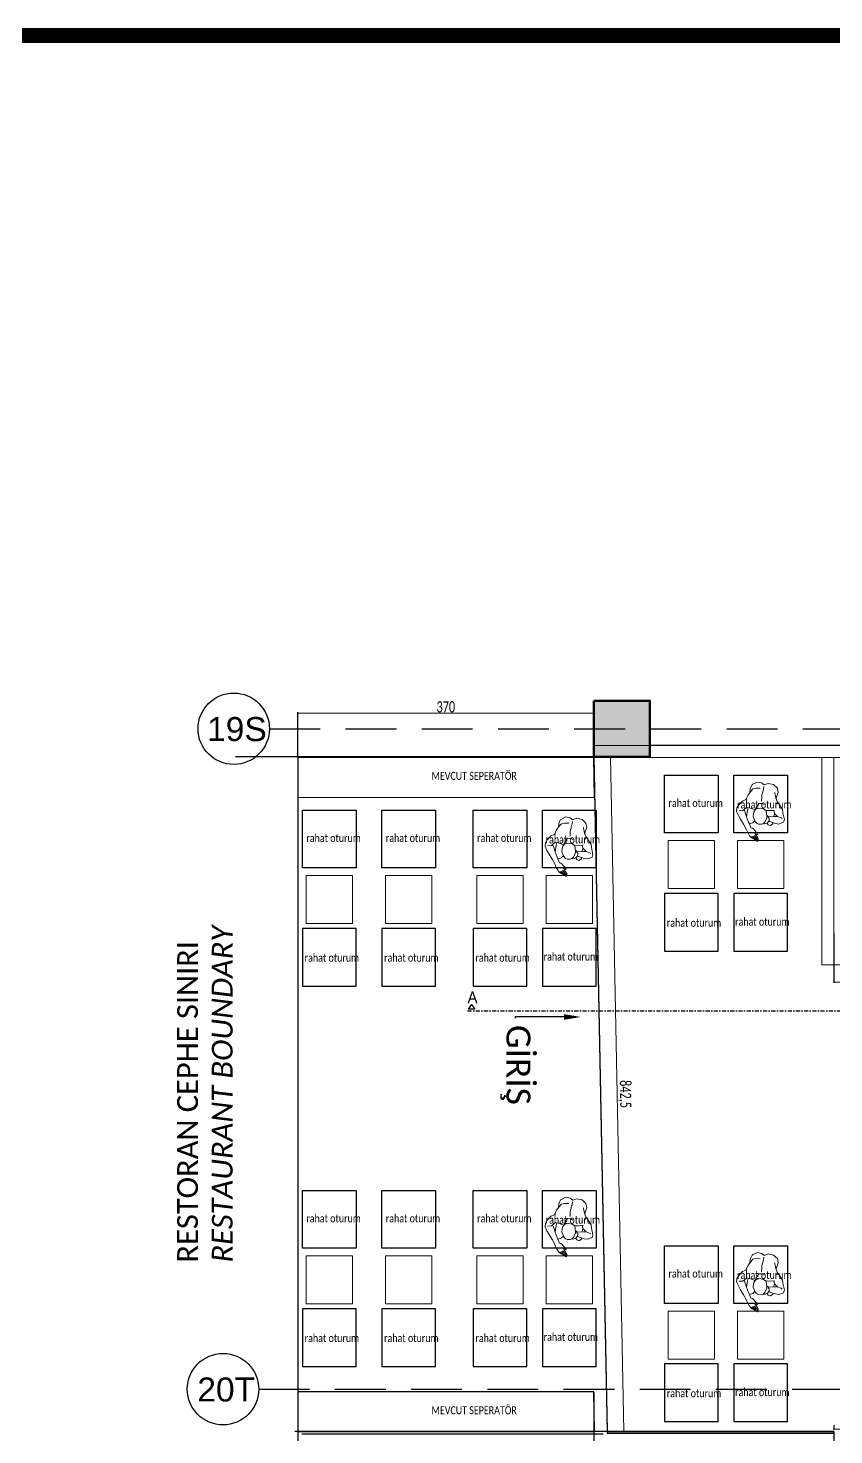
# Model space of a CAD drawing. Header units: millimetres. Extents: x 254888 to 263239, y -110593 to -105042.
# Drawn here: x 258576 to 259583, y -106799 to -105042 of the extents above; entities that cross this region are included whole.
import ezdxf
from ezdxf import colors
from ezdxf.entities.mleader import LeaderData, LeaderLine
from ezdxf.enums import TextEntityAlignment as Align
from ezdxf.math import Vec2, Vec3

# ---------------------------------------------------------------- set-up
doc = ezdxf.new("R2010")
doc.units = ezdxf.units.MM
doc.header["$PDMODE"] = 2
doc.linetypes.add('DASHDOTX2', pattern=[50.8, 25.4, -12.7, 0, -12.7])
doc.linetypes.add('DASHED2', pattern=[9.525, 6.35, -3.175])
doc.layers.get('0').update_dxf_attribs({"lineweight": 20})
for name, color, linetype in [('0-HSL-HTC', 253, 'Continuous'), ('a_circulation_balustrade_plan', 1, 'Continuous'), ('a_grid_label_1_1', 9, 'Continuous'), ('a_outline_02', 1, 'Continuous'), ('a_text_1_1000_english', 7, 'Continuous'), ('Kıtc-014 Elk Tes İşaretler', 1, 'Continuous')]:
    doc.layers.add(name, color=color, linetype=linetype)
for name, color, linetype, lineweight in [('A-RCON-1', 8, 'Continuous', 5), ('ahşap kesit', 30, 'Continuous', 30), ('alçıpan', 12, 'Continuous', 20), ('demir-1', 103, 'Continuous', 20), ('t_kesitçizgisi', 7, 'DASHDOTX2', 30), ('t_yazı', 23, 'Continuous', 25), ('tefris', 30, 'Continuous', 0), ('tefrişoturum', 59, 'Continuous', 25), ('tefrişyazı', 7, 'Continuous', 20), ('X_S_COL_01$0$SC_COLS_SITU_E_SECT', 4, 'Continuous', 50), ('ölçü', 251, 'Continuous', 5)]:
    doc.layers.add(name, color=color, linetype=linetype, lineweight=lineweight)
doc.styles.get("Standard").update_dxf_attribs({"font": 'times.ttf', "height": 12})
doc.styles.add('text2', font='calibri.ttf', dxfattribs={"width": 0.8})
doc.styles.add('txt_tur_1', font='arial.ttf', dxfattribs={"height": 1.5})
doc.styles.add('Ölçü50', font='calibri.ttf', dxfattribs={"width": 0.7})
doc.dimstyles.new('olcu10', dxfattribs={"dimtxt": 14, "dimasz": 2, "dimexe": 1.25, "dimexo": 0.625, "dimgap": 0.5, "dimtad": 1, "dimdec": 1, "dimrnd": 0.5, "dimzin": 9, "dimtxsty": 'Ölçü50', "dimblk": 'ARCHTICK', "dimcen": 2, "dimclrd": 256, "dimclre": 256, "dimclrt": 6, "dimazin": 2, "dimtfac": 1, "dimtdec": 1, "dimtix": 1, "dimtmove": 0, "dimatfit": 3, "dimldrblk": 'ARCHTICK', "dimfxl": 1, "dimlwd": -1, "dimarcsym": 0})

# ---------------------------------------------------------------- blocks, each defined once
blk = doc.blocks.new('_ArchTick')
at = {"color": 0, "linetype": 'ByBlock', "const_width": 0.15}
blk.add_lwpolyline([(-0.5, -0.5), (0.5, 0.5)], dxfattribs=at)
blk = doc.blocks.new('*D327')
at = {"layer": 'DEFPOINTS', "color": 0, "transparency": 16777216}
for p in [(259583, -106171.9), (260648.9, -106169.1), (260648.9, -106233.5)]:
    blk.add_point(p, dxfattribs=at)
at = {"layer": 'ölçü', "lineweight": -2, "transparency": 16777216}
for p, q in [((259583, -106172.6), (259583, -106234.7)), ((260648.9, -106169.7), (260648.9, -106234.7))]:
    blk.add_line(p, q, dxfattribs=at)
at = {"layer": 'ölçü', "transparency": 16777216}
blk.add_line((259583, -106233.5), (260648.9, -106233.5), dxfattribs=at)
at = {"layer": 'ölçü', "transparency": 16777216, "xscale": 2, "yscale": 2, "zscale": 2, "rotation": 180}
blk.add_blockref('_ArchTick', (259583, -106233.5), dxfattribs=at)
at = {"layer": 'ölçü', "transparency": 16777216, "xscale": 2, "yscale": 2, "zscale": 2}
blk.add_blockref('_ArchTick', (260648.9, -106233.5), dxfattribs=at)
at = {"layer": 'ölçü', "color": 6, "transparency": 16777216, "insert": (260116, -106225.8), "char_height": 14, "attachment_point": 5, "style": 'Ölçü50'}
blk.add_mtext('1066', dxfattribs=at)
blk = doc.blocks.new('dada')
for p, q in [((219964.1, -31826.5), (219966.7, -31822.6)), ((219967.8, -31810.1), (219965.6, -31815.3)), ((219965.6, -31815.3), (219966.3, -31821)), ((219966.3, -31821), (219966.1, -31823.5)), ((219966.7, -31822.6), (219967.9, -31820.3)), ((219973.4, -31806.9), (219967.8, -31810.1)), ((219967.9, -31820.3), (219969.4, -31817.1)), ((219969.4, -31817.1), (219969.8, -31816.1)), ((219980.5, -31807), (219973.4, -31806.9)), ((219984.7, -31810), (219980.5, -31807)), ((219984.3, -31815.6), (219984.6, -31812.1)), ((219984.6, -31817.3), (219984.3, -31815.6)), ((219984.4, -31825.3), (219984.7, -31822.8)), ((219984.6, -31818.7), (219984.6, -31817.3)), ((219984.6, -31820.5), (219984.6, -31818.7)), ((219984.7, -31822.8), (219984.6, -31820.5)), ((219988.6, -31808.2), (219984.7, -31810)), ((219993.9, -31808.4), (219988.6, -31808.2)), ((219994, -31816.3), (219988.8, -31815.1)), ((219998.9, -31812.3), (219993.9, -31808.4)), ((219997.6, -31817.9), (219994, -31816.3)), ((219999.7, -31822.2), (219997.6, -31817.9)), ((219999.7, -31813.2), (219998.9, -31812.3)), ((220000.9, -31818.5), (219999.7, -31813.2)), ((220001.6, -31826.6), (219999.7, -31822.2)), ((220000.2, -31823.1), (220000.9, -31818.5)), ((219954.2, -31838.4), (219950.3, -31846.2)), ((219955.5, -31834.6), (219954.2, -31838.4)), ((219961.5, -31828.8), (219955.5, -31834.6)), ((219964.3, -31841.6), (219959.4, -31844.5)), ((219964.1, -31826.5), (219961.5, -31828.8)), ((219963.6, -31829.8), (219964.1, -31826.5)), ((219964.2, -31845.6), (219964.3, -31841.6)), ((219965.9, -31838.1), (219964.3, -31841.6)), ((219965.9, -31838.1), (219965, -31837.7)), ((219970.3, -31839.5), (219965.9, -31838.1)), ((219975.3, -31840.4), (219970.3, -31839.5)), ((219975.1, -31840.7), (219972.6, -31847.5)), ((219978.8, -31839.4), (219975.1, -31840.7)), ((219983.2, -31839.4), (219978.8, -31839.4)), ((219982, -31833.1), (219978.9, -31834)), ((219985.9, -31833.9), (219982, -31833.1)), ((219987.6, -31841.5), (219983.2, -31839.4)), ((219983.4, -31830.6), (219984.4, -31825.3)), ((219988.1, -31839.2), (219985.7, -31836.9)), ((219988, -31838.6), (219985.9, -31833.9)), ((219989.4, -31844.9), (219987.6, -31841.5)), ((219988.1, -31839.2), (219988, -31838.6)), ((219988.5, -31841.6), (219988.1, -31839.2)), ((219989.1, -31844.1), (219988.5, -31841.6)), ((220002.8, -31833), (220001.6, -31826.6)), ((220002.9, -31833.1), (220001.9, -31831.9)), ((220006.7, -31835.8), (220002.9, -31833.1)), ((220008.3, -31838.4), (220006.7, -31835.8)), ((220010.1, -31841.6), (220008.3, -31838.4)), ((220011.5, -31845.8), (220010.1, -31841.6)), ((219950.3, -31846.2), (219950.4, -31849.8)), ((219950.4, -31849.8), (219955.8, -31853.3)), ((219954.9, -31845.1), (219953.1, -31845.6)), ((219959.4, -31844.5), (219954.9, -31845.1)), ((219955.8, -31853.3), (219959.9, -31853.5)), ((219962.8, -31845.2), (219959.4, -31844.5)), ((219959.9, -31853.5), (219963.5, -31853.2)), ((219970.6, -31847.5), (219962.8, -31845.2)), ((219963.2, -31854.8), (219963.4, -31853.2)), ((219965.6, -31857.5), (219963.2, -31854.8)), ((219963.5, -31853.2), (219967.3, -31852.8)), ((219968.5, -31857.1), (219965.6, -31857.5)), ((219967.3, -31852.8), (219968.8, -31852.9)), ((219970.3, -31855.5), (219968.5, -31857.1)), ((219969.1, -31849.2), (219968.6, -31852.2)), ((219968.6, -31852.2), (219970.2, -31855.4)), ((219968.6, -31852.2), (219968.6, -31852.2)), ((219970.6, -31848), (219969.1, -31849.2)), ((219970.2, -31855.4), (219972, -31856.6)), ((219971, -31847.2), (219970.6, -31848)), ((219972.2, -31846.3), (219971, -31847.2)), ((219972, -31856.6), (219973.4, -31857.2)), ((219972.2, -31846.3), (219972.9, -31846.5)), ((219972.6, -31847.5), (219972.2, -31849)), ((219972.2, -31849), (219973.4, -31855)), ((219973.4, -31855), (219974.9, -31857.4)), ((219973.4, -31857.2), (219974.3, -31857.1)), ((219974.3, -31857.1), (219974, -31855.9)), ((219974.9, -31857.4), (219976.6, -31858.5)), ((219976.6, -31858.5), (219980.3, -31859.2)), ((219980.3, -31859.2), (219982.4, -31858.8)), ((219982.4, -31858.8), (219985.1, -31857.1)), ((219985.1, -31857.1), (219988.9, -31851.8)), ((219985.8, -31856.2), (219987.9, -31859.4)), ((219987.9, -31859.4), (219991.6, -31861.6)), ((219993.5, -31842.3), (219988.6, -31843)), ((219988.9, -31851.8), (219989.4, -31847.8)), ((219989.4, -31845.9), (219989.1, -31844.1)), ((219989.4, -31847.8), (219989.4, -31844.9)), ((219993.2, -31859.7), (219997, -31853.7)), ((219999.3, -31842.1), (219993.5, -31842.3)), ((219997, -31853.7), (219997.9, -31845.6)), ((219997, -31853.7), (220000, -31849)), ((219997.9, -31845.6), (219997.6, -31842.2)), ((219998.7, -31863.7), (220003.7, -31858.5)), ((219999.3, -31842.1), (220002.3, -31845.7)), ((220000, -31849), (220002.3, -31845.7)), ((220002.3, -31845.7), (220003.5, -31847.3)), ((220003.5, -31847.3), (220008, -31848.7)), ((220003.7, -31858.5), (220007.4, -31854.5)), ((220007.4, -31854.5), (220010.8, -31850.1)), ((220010.8, -31850.1), (220011.5, -31845.8)), ((220010.8, -31850.1), (220010.8, -31850.1)), ((219976.3, -31878.1), (219976.7, -31876.9)), ((219976.7, -31876.9), (219977.5, -31876.1)), ((219977.5, -31876.1), (219978.5, -31875)), ((219978.7, -31877), (219977.9, -31877.8)), ((219978.5, -31875), (219979.2, -31874.4)), ((219980.1, -31875.8), (219978.7, -31877)), ((219980.1, -31870.4), (219978.8, -31871.8)), ((219978.8, -31871.8), (219978.9, -31872.1)), ((219978.9, -31872.1), (219979.2, -31872.2)), ((219979, -31877.2), (219980.3, -31876.2)), ((219979.2, -31872.2), (219981.2, -31871.8)), ((219979.2, -31874.4), (219980.3, -31873.4)), ((219981, -31869.8), (219980.1, -31870.4)), ((219982.1, -31874.4), (219980.1, -31875.8)), ((219980.3, -31873.4), (219981.5, -31872.2)), ((219980.3, -31876.2), (219981.3, -31875.3)), ((219983.2, -31868.1), (219981, -31869.8)), ((219982.2, -31876.8), (219981, -31877.7)), ((219981.2, -31871.8), (219982.2, -31871.3)), ((219981.3, -31875.3), (219982.2, -31874.6)), ((219981.5, -31872.2), (219982.2, -31871.3)), ((219982.2, -31874.6), (219982.1, -31874.4)), ((219982.2, -31871.3), (219982.7, -31870.2)), ((219982.2, -31874.6), (219983.9, -31875.9)), ((219982.2, -31876.8), (219983.9, -31875.9)), ((219984.9, -31866.8), (219983.2, -31868.1)), ((219985.2, -31876.8), (219983.5, -31877.4)), ((219983.9, -31875.9), (219986.7, -31877.1)), ((219986.7, -31877.1), (219984.3, -31878.3)), ((219986.8, -31865.9), (219984.9, -31866.8)), ((219986, -31876.8), (219985.2, -31876.8)), ((219987.9, -31875.9), (219986.7, -31877.1)), ((219988.6, -31865.9), (219986.8, -31865.9)), ((219991.2, -31872.7), (219987.9, -31875.9)), ((219988.6, -31865.9), (219991.6, -31861.6)), ((219993.3, -31869.5), (219991.2, -31872.7)), ((219991.6, -31861.6), (219993.2, -31859.7)), ((219993.3, -31869.5), (219998.7, -31863.7)), ((219976.4, -31878.4), (219976.3, -31878.1)), ((219976.8, -31878.5), (219976.4, -31878.4)), ((219976.5, -31879.8), (219978.1, -31877.9)), ((219976.6, -31880.4), (219976.5, -31879.8)), ((219976.9, -31880.6), (219976.6, -31880.4)), ((219977.9, -31877.8), (219976.8, -31878.5)), ((219979.2, -31879.3), (219976.9, -31880.6)), ((219978.1, -31877.9), (219979, -31877.2)), ((219981, -31877.7), (219979.2, -31879.3)), ((219981.2, -31878.6), (219979.2, -31879.3)), ((219979.4, -31879.5), (219979.2, -31879.3)), ((219981, -31879.2), (219979.4, -31879.5)), ((219984.3, -31878.3), (219981, -31879.2)), ((219983.5, -31877.4), (219981.2, -31878.6))]:
    blk.add_line(p, q)
blk = doc.blocks.new('*D301')
at = {"layer": 'DEFPOINTS', "color": 0, "transparency": 16777216}
for p in [(259671.2, -106772.2, -0.1), (259583, -106786.3), (259671.2, -106791.9)]:
    blk.add_point(p, dxfattribs=at)
at = {"layer": 'ölçü', "lineweight": -2, "transparency": 16777216}
for p, q in [((259583, -106787), (259583, -106793.1)), ((259671.2, -106772.8), (259671.2, -106793.1))]:
    blk.add_line(p, q, dxfattribs=at)
at = {"layer": 'ölçü', "transparency": 16777216}
blk.add_line((259583, -106791.9), (259671.2, -106791.9), dxfattribs=at)
at = {"layer": 'ölçü', "transparency": 16777216, "xscale": 2, "yscale": 2, "zscale": 2, "rotation": 180}
blk.add_blockref('_ArchTick', (259583, -106791.9), dxfattribs=at)
at = {"layer": 'ölçü', "transparency": 16777216, "xscale": 2, "yscale": 2, "zscale": 2}
blk.add_blockref('_ArchTick', (259671.2, -106791.9), dxfattribs=at)
at = {"layer": 'ölçü', "color": 6, "transparency": 16777216, "insert": (259627.1, -106784.2), "char_height": 14, "attachment_point": 5, "style": 'Ölçü50'}
blk.add_mtext('88', dxfattribs=at)
blk = doc.blocks.new('*D351')
at = {"layer": 'DEFPOINTS', "color": 0, "transparency": 16777216}
for p in [(259283, -105953), (259299.5, -106795.1), (259320.4, -106794.7)]:
    blk.add_point(p, dxfattribs=at)
at = {"layer": 'ölçü', "lineweight": -2, "transparency": 16777216}
for p, q in [((259283.7, -105953), (259305.2, -105952.6)), ((259300.1, -106795.1), (259321.7, -106794.7))]:
    blk.add_line(p, q, dxfattribs=at)
at = {"layer": 'ölçü', "transparency": 16777216}
blk.add_line((259304, -105952.6), (259320.4, -106794.7), dxfattribs=at)
at = {"layer": 'ölçü', "transparency": 16777216, "xscale": 2, "yscale": 2, "zscale": 2}
for p, rotation in [((259304, -105952.6), 91.12012666726041), ((259320.4, -106794.7), 271.1201266672604)]:
    blk.add_blockref('_ArchTick', p, dxfattribs=dict(at, rotation=rotation))
at = {"layer": 'ölçü', "color": 6, "transparency": 16777216, "insert": (259321.3, -106373.5), "char_height": 14, "attachment_point": 5, "rotation": 271.1201, "style": 'Ölçü50'}
blk.add_mtext('842,5', dxfattribs=at)
blk = doc.blocks.new('*D352')
at = {"lineweight": -2, "transparency": 16777216}
for p, q in [((258913, -105952.4), (258913, -105896.2)), ((259283, -105952.4), (259283, -105896.2))]:
    blk.add_line(p, q, dxfattribs=at)
at = {"transparency": 16777216}
blk.add_line((258913, -105897.5), (259283, -105897.5), dxfattribs=at)
at = {"layer": 'DEFPOINTS', "color": 0, "transparency": 16777216}
for p in [(259283, -105897.5), (258913, -105953), (259283, -105953)]:
    blk.add_point(p, dxfattribs=at)
at = {"transparency": 16777216, "xscale": 2, "yscale": 2, "zscale": 2, "rotation": 180}
blk.add_blockref('_ArchTick', (258913, -105897.5), dxfattribs=at)
at = {"transparency": 16777216, "xscale": 2, "yscale": 2, "zscale": 2}
blk.add_blockref('_ArchTick', (259283, -105897.5), dxfattribs=at)
at = {"color": 6, "transparency": 16777216, "insert": (259098, -105889.8), "char_height": 14, "attachment_point": 5, "style": 'Ölçü50'}
blk.add_mtext('370', dxfattribs=at)
blk = doc.blocks.new('*D353')
at = {"lineweight": -2, "transparency": 16777216}
for p, q in [((258913, -106746.1), (258913, -106886.5)), ((259283, -106746.1), (259283, -106886.5))]:
    blk.add_line(p, q, dxfattribs=at)
at = {"transparency": 16777216}
blk.add_line((258913, -106885.3), (259283, -106885.3), dxfattribs=at)
at = {"layer": 'DEFPOINTS', "color": 0, "transparency": 16777216}
for p in [(258913, -106745.5), (259283, -106745.5), (259283, -106885.3)]:
    blk.add_point(p, dxfattribs=at)
at = {"transparency": 16777216, "xscale": 2, "yscale": 2, "zscale": 2, "rotation": 180}
blk.add_blockref('_ArchTick', (258913, -106885.3), dxfattribs=at)
at = {"transparency": 16777216, "xscale": 2, "yscale": 2, "zscale": 2}
blk.add_blockref('_ArchTick', (259283, -106885.3), dxfattribs=at)
at = {"color": 6, "transparency": 16777216, "insert": (259098, -106877.6), "char_height": 14, "attachment_point": 5, "style": 'Ölçü50'}
blk.add_mtext('370', dxfattribs=at)

msp = doc.modelspace()

# ---------------------------------------------------------------- hatches: boundary and pattern name
at = {"layer": '0-HSL-HTC'}
h = msp.add_hatch(dxfattribs=at)
h.set_pattern_fill('ANSI33', color=12, angle=90, style=0)
h.set_pattern_definition([(135, (232235.527, -121067.091), (-4.490128, -4.490128), []), (135, (232235.527, -121062.601), (-4.490128, -4.490128), [3.175, -1.5875])])
edge = h.paths.add_edge_path()
edge.add_arc((260555.284, -106737.09), 30, 0, 360)
edge = h.paths.add_edge_path()
edge.add_arc((259730.527, -106737.09), 30, 0, 360)
h.paths.add_polyline_path([(259283.027, -105882.091), (259353.027, -105882.091), (259353.027, -105952.091), (259283.027, -105952.091)])

# ---------------------------------------------------------------- linework, layer by layer
at = {"color": 252, "const_width": 18.492, "elevation": 0}
msp.add_lwpolyline([(257052.561, -108874.598), (257052.561, -105051.157), (263229.562, -105051.157), (263229.562, -108874.598)], close=True, dxfattribs=at)
at = {"layer": 'a_circulation_balustrade_plan'}
for points in [[(259283.027, -105953.026), (258913.027, -105953.026), (258913.027, -106795.395)], [(259299.492, -106795.128), (258909.307, -106795.128)]]:
    msp.add_lwpolyline(points, dxfattribs=at)
at = {"layer": 'a_circulation_balustrade_plan', "elevation": -0.005}
msp.add_lwpolyline([(259294.492, -106798.178), (258917.982, -106798.178)], dxfattribs=at)
at = {"layer": 'a_grid_label_1_1', "linetype": 'DASHED2', "ltscale": 10}
for p, q in [((258877.517, -105917.091, -17966.192), (262145.31, -105917.091, -17966.192)), ((258864.135, -106742.091, -17966.192), (262131.929, -106742.091, -17966.192))]:
    msp.add_line(p, q, dxfattribs=at)
at = {"layer": 'a_grid_label_1_1'}
for centre in [(258832.909, -105917.091, -17966.192), (258819.527, -106742.091, -17966.192)]:
    msp.add_circle(centre, 44.608, dxfattribs=at)
at = {"layer": 'a_outline_02'}
for p, q in [((261363.027, -105938.026), (259353.027, -105938.026)), ((259353.027, -105938.026), (259353.027, -105952.091)), ((259353.027, -105952.091), (258835.155, -105952.091)), ((259283.027, -105952.091), (259299.492, -106795.128)), ((259299.492, -106795.128), (259582.952, -106795.128)), ((259582.952, -106795.128), (259582.952, -106812.128, -0.005))]:
    msp.add_line(p, q, dxfattribs=at)
at = {"layer": 'ahşap kesit'}
msp.add_lwpolyline([(259582.952, -106797.128), (259582.952, -106795.128), (259299.492, -106795.128), (259299.492, -106797.128)], close=True, dxfattribs=at)
at = {"layer": 'alçıpan'}
for p, q in [((259283.027, -105938.026), (261363.027, -105938.026)), ((259283.027, -105953.026), (259299.492, -106795.626, 2.264)), ((259283.027, -105953.026), (261353.027, -105953.026)), ((259299.492, -106797.128, -0.005), (259582.952, -106797.128, -0.005))]:
    msp.add_line(p, q, dxfattribs=at)
at = {"layer": 'alçıpan', "elevation": -0.005}
msp.add_lwpolyline([(259582.952, -106812.128), (259582.952, -106797.128)], dxfattribs=at)
at = {"layer": 'demir-1'}
msp.add_lwpolyline([(259583.027, -106212.132), (259583.027, -105953.026), (259568.027, -105953.026), (259568.027, -106212.132), (260648.903, -106212.132)], dxfattribs=at)
at = {"layer": 'Kıtc-014 Elk Tes İşaretler'}
for points in [[(259283.045, -105953.026), (258913.027, -105953.026), (258913.027, -106003.026), (259283.997, -106002.669), (259283.027, -105953.026)], [(259283.045, -106745.485), (258913.027, -106745.485), (258913.027, -106795.485), (259283.997, -106795.128), (259283.027, -106745.485)]]:
    msp.add_lwpolyline(points, dxfattribs=at)
at = {"layer": 't_kesitçizgisi'}
for p, q in [((259130.117, -106261.667), (259125.891, -106267.299)), ((259130.117, -106261.667), (259134.343, -106267.299)), ((259134.343, -106267.299), (259125.891, -106267.299))]:
    msp.add_line(p, q, dxfattribs=at)
at = {"layer": 't_kesitçizgisi', "ltscale": 0.2}
msp.add_line((259125.181, -106269.571, 0), (260743.391, -106269.571, 0), dxfattribs=at)
at = {"layer": 'tefris', "linetype": 'Continuous'}
for points in [[(259375.94, -106056.769), (259375.94, -106116.769), (259433.94, -106116.769), (259433.94, -106056.769)], [(259462.629, -106056.769), (259462.629, -106116.769), (259520.629, -106116.769), (259520.629, -106056.769)], [(258923.322, -106100.367), (258923.322, -106160.367), (258981.322, -106160.367), (258981.322, -106100.367)], [(259022.605, -106100.367), (259022.605, -106160.367), (259080.605, -106160.367), (259080.605, -106100.367)], [(259136.699, -106100.367), (259136.699, -106160.367), (259194.699, -106160.367), (259194.699, -106100.367)], [(259223.388, -106100.367), (259223.388, -106160.367), (259281.388, -106160.367), (259281.388, -106100.367)], [(258923.322, -106575.527), (258923.322, -106635.527), (258981.322, -106635.527), (258981.322, -106575.527)], [(259022.605, -106575.527), (259022.605, -106635.527), (259080.605, -106635.527), (259080.605, -106575.527)], [(259136.699, -106575.527), (259136.699, -106635.527), (259194.699, -106635.527), (259194.699, -106575.527)], [(259223.388, -106575.527), (259223.388, -106635.527), (259281.388, -106635.527), (259281.388, -106575.527)], [(259375.94, -106644.475), (259375.94, -106704.475), (259433.94, -106704.475), (259433.94, -106644.475)], [(259462.629, -106644.475), (259462.629, -106704.475), (259520.629, -106704.475), (259520.629, -106644.475)]]:
    msp.add_lwpolyline(points, close=True, dxfattribs=at)
at = {"layer": 'tefrişoturum'}
for points in [[(259371.389, -106047.273), (259371.389, -105975.273), (259438.389, -105975.273), (259438.389, -106047.273)], [(259458.077, -106047.273), (259458.077, -105975.273), (259525.077, -105975.273), (259525.077, -106047.273)], [(258918.771, -106090.87), (258918.771, -106018.87), (258985.771, -106018.87), (258985.771, -106090.87)], [(259018.054, -106090.87), (259018.054, -106018.87), (259085.054, -106018.87), (259085.054, -106090.87)], [(259132.148, -106090.87), (259132.148, -106018.87), (259199.148, -106018.87), (259199.148, -106090.87)], [(259218.836, -106090.87), (259218.836, -106018.87), (259285.836, -106018.87), (259285.836, -106090.87)], [(259371.389, -106122.94), (259371.389, -106194.94), (259438.389, -106194.94), (259438.389, -106122.94)], [(259458.077, -106122.94), (259458.077, -106194.94), (259525.077, -106194.94), (259525.077, -106122.94)], [(258918.771, -106166.538), (258918.771, -106238.538), (258985.771, -106238.538), (258985.771, -106166.538)], [(259018.054, -106166.538), (259018.054, -106238.538), (259085.054, -106238.538), (259085.054, -106166.538)], [(259132.148, -106166.538), (259132.148, -106238.538), (259199.148, -106238.538), (259199.148, -106166.538)], [(259218.836, -106166.538), (259218.836, -106238.538), (259285.836, -106238.538), (259285.836, -106166.538)], [(258918.771, -106566.031), (258918.771, -106494.031), (258985.771, -106494.031), (258985.771, -106566.031)], [(259018.054, -106566.031), (259018.054, -106494.031), (259085.054, -106494.031), (259085.054, -106566.031)], [(259132.148, -106566.031), (259132.148, -106494.031), (259199.148, -106494.031), (259199.148, -106566.031)], [(259218.836, -106566.031), (259218.836, -106494.031), (259285.836, -106494.031), (259285.836, -106566.031)], [(259371.389, -106634.978), (259371.389, -106562.978), (259438.389, -106562.978), (259438.389, -106634.978)], [(259458.077, -106634.978), (259458.077, -106562.978), (259525.077, -106562.978), (259525.077, -106634.978)], [(258918.771, -106641.698), (258918.771, -106713.698), (258985.771, -106713.698), (258985.771, -106641.698)], [(259018.054, -106641.698), (259018.054, -106713.698), (259085.054, -106713.698), (259085.054, -106641.698)], [(259132.148, -106641.698), (259132.148, -106713.698), (259199.148, -106713.698), (259199.148, -106641.698)], [(259218.836, -106641.698), (259218.836, -106713.698), (259285.836, -106713.698), (259285.836, -106641.698)], [(259371.389, -106710.646), (259371.389, -106782.646), (259438.389, -106782.646), (259438.389, -106710.646)], [(259458.077, -106710.646), (259458.077, -106782.646), (259525.077, -106782.646), (259525.077, -106710.646)]]:
    msp.add_lwpolyline(points, close=True, dxfattribs=at)
at = {"layer": 'X_S_COL_01$0$SC_COLS_SITU_E_SECT', "ltscale": 0.5}
msp.add_lwpolyline([(259283.027, -105882.091), (259353.027, -105882.091), (259353.027, -105952.091), (259283.027, -105952.091)], close=True, dxfattribs=at)

# ---------------------------------------------------------------- block references
at = {"layer": 'A-RCON-1', "xscale": -1, "rotation": 346.7058778140276}
for p in [(480900.356, -125615.264), (480661.116, -125658.862), (480661.116, -126134.022), (480900.356, -126202.97)]:
    msp.add_blockref('dada', p, dxfattribs=at)

# ---------------------------------------------------------------- texts
at = {"layer": 'a_grid_label_1_1', "style": 'txt_tur_1'}
for tag, p in [('19S', (258836.899, -105932.508, -17966.192)), ('20T', (258823.517, -106757.508, -17966.192))]:
    msp.add_attdef(tag, text='axis', height=30, dxfattribs=at).set_placement(p, align=Align.CENTER)
at = {"layer": 'a_text_1_1000_english', "insert": (258762.191, -106583.956, 2.95), "char_height": 26, "width": 491.38969, "attachment_point": 1, "rotation": 90}
msp.add_mtext('{\\fCalibri|b0|i0|c162|p34;RESTORAN CEPHE SINIRI\\P\\fCalibri|b0|i1|c162|p34;RESTAURANT BOUNDARY}', dxfattribs=at)
at = {"layer": 't_yazı', "color": 1, "insert": (259137.611, -106260.036, 0), "char_height": 15, "width": 84.41262, "attachment_point": 9, "style": 'Ölçü50'}
msp.add_mtext('{\\fLucida Sans Unicode|b0|i0|c162|p34;\\W1;A}', dxfattribs=at)
at = {"layer": 'tefrişyazı', "char_height": 10, "attachment_point": 1, "style": 'text2'}
for s, insert in [('MEVCUT SEPERATÖR', (259079.937, -105970.969)), ('rahat oturum', (259376.289, -106004.961, -0.061)), ('rahat oturum', (259461.964, -106006.693, -0.061)), ('rahat oturum', (258923.671, -106048.559, -0.061)), ('rahat oturum', (259022.954, -106048.559, -0.061)), ('rahat oturum', (259137.048, -106048.559, -0.061)), ('rahat oturum', (259222.723, -106050.29, -0.061)), ('rahat oturum', (259374.191, -106154.483, -0.061)), ('rahat oturum', (259459.494, -106153.085, -0.061)), ('rahat oturum', (258921.573, -106198.08, -0.061)), ('rahat oturum', (259020.856, -106198.08, -0.061)), ('rahat oturum', (259134.95, -106198.08, -0.061)), ('rahat oturum', (259220.253, -106196.683, -0.061)), ('rahat oturum', (258923.671, -106523.719, -0.061)), ('rahat oturum', (259022.954, -106523.719, -0.061)), ('rahat oturum', (259137.048, -106523.719, -0.061)), ('rahat oturum', (259222.723, -106525.451, -0.061)), ('rahat oturum', (259376.289, -106592.667, -0.061)), ('rahat oturum', (259461.964, -106594.398, -0.061)), ('rahat oturum', (258921.573, -106673.241, -0.061)), ('rahat oturum', (259020.856, -106673.241, -0.061)), ('rahat oturum', (259134.95, -106673.241, -0.061)), ('rahat oturum', (259220.253, -106671.843, -0.061)), ('rahat oturum', (259374.191, -106742.188, -0.061)), ('rahat oturum', (259459.494, -106740.791, -0.061)), ('MEVCUT SEPERATÖR', (259079.937, -106763.428))]:
    msp.add_mtext_dynamic_manual_height_columns(s, width=246.36665, gutter_width=1, heights=[0], dxfattribs=dict(at, insert=insert))

# ---------------------------------------------------------------- dimensions: what is measured, and where the dimension line sits
at = {"color": 2}
for base, p1, p2, picture, middle in [((259283.027, -105897.492), (258913.027, -105953.026), (259283.027, -105953.026), '*D352', (259098.027, -105889.82)), ((259283.027, -106885.263), (258913.027, -106745.485), (259283.027, -106745.485), '*D353', (259098.027, -106877.591))]:
    dim = msp.add_linear_dim(base=base, p1=p1, p2=p2, dimstyle='olcu10', dxfattribs=at)
    dim.commit()
    dim.dimension.update_dxf_attribs({"geometry": picture, "text_midpoint": middle})
at = {"layer": 'ölçü'}
dim = msp.add_aligned_dim(p1=(259283.027, -105953.026), p2=(259299.492, -106795.128), distance=20.949, dimstyle='olcu10', dxfattribs=at)
dim.commit()
dim.dimension.update_dxf_attribs({"geometry": '*D351', "text_midpoint": (259321.335, -106373.489)})
dim = msp.add_linear_dim(base=(260648.903, -106233.47), p1=(259583.027, -106171.947), p2=(260648.903, -106169.114), dimstyle='olcu10', override={"dimtmove": 1}, dxfattribs=at)
dim.commit()
dim.dimension.update_dxf_attribs({"geometry": '*D327', "text_midpoint": (260115.965, -106225.798)})
dim = msp.add_linear_dim(base=(259671.19, -106791.895), p1=(259582.952, -106786.335), p2=(259671.19, -106772.168, -0.061), dimstyle='olcu10', dxfattribs=at)
dim.commit()
dim.dimension.update_dxf_attribs({"geometry": '*D301', "text_midpoint": (259627.071, -106784.223)})

# ---------------------------------------------------------------- leaders
at = {"layer": 'a_text_1_1000_english'}
ml = msp.add_multileader_mtext('Standard', dxfattribs=at)
ml.set_content('{\\fCalibri|b0|i0|c0|p34;GİRİŞ}', color=256)
ml.set_leader_properties()
ml.build(insert=Vec2(0, 0))
ml.multileader.update_dxf_attribs({"text_right_attachment_type": 6, "dogleg_length": 0.36, "arrow_head_size": 21})
ctx = ml.context
ctx.base_point, ctx.char_height, ctx.arrow_head_size, ctx.landing_gap_size, ctx.plane_origin, ctx.plane_x_axis, ctx.plane_y_axis = Vec3(259184.555, -106278.67), 30, 21, 8.4, Vec3(259010.793, -106277.158), Vec3(0, -1), Vec3(1, 0)
ctx.right_attachment = 6
notes = []
notes.append((ctx, [(0, (1, 1, 0), (259184.555, -106277.158), (0, -1), 1.512, [(0, [(259266.878, -106277.158)], 0, [])])]))
ctx.mtext.insert, ctx.mtext.text_direction, ctx.mtext.rotation, ctx.mtext.flow_direction = Vec3(259203.767, -106287.07), Vec3(0, -1), 4.71238898, 5
for ctx, leaders in notes:
    for number, flags, end, landing, length, lines in leaders:
        leader = LeaderData()
        leader.index, (leader.has_last_leader_line, leader.has_dogleg_vector, leader.attachment_direction) = number, flags
        leader.last_leader_point, leader.dogleg_vector, leader.dogleg_length = Vec3(end), Vec3(landing), length
        for number, points, colour, breaks in lines:
            line = LeaderLine()
            line.index, line.vertices, line.color, line.breaks = number, Vec3.list(points), colors.encode_raw_color(colour), breaks
            leader.lines.append(line)
        ctx.leaders.append(leader)

doc.saveas('drawing.dxf')
